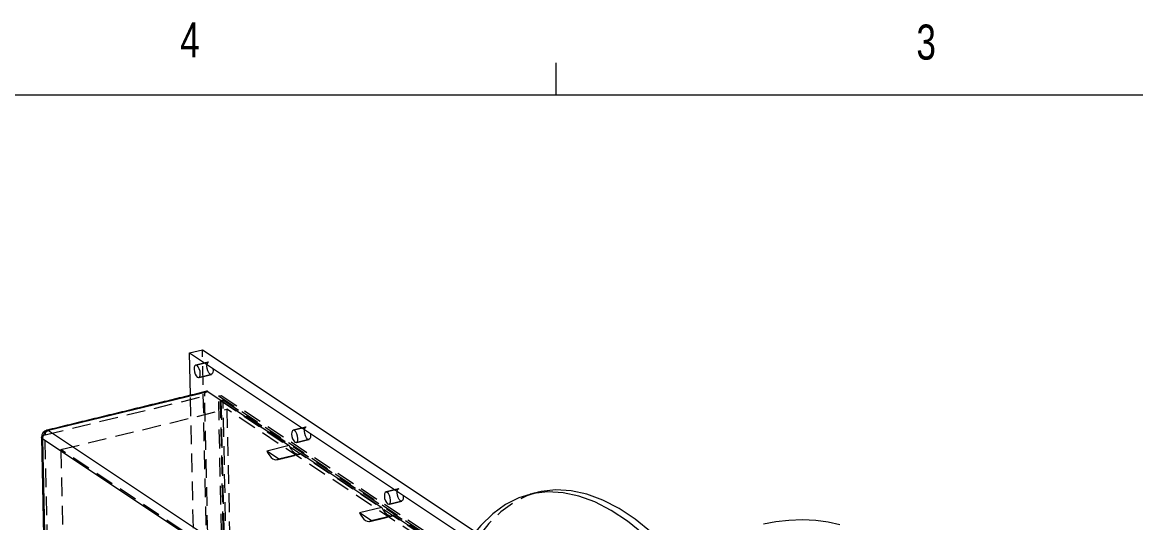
# Model space of a CAD drawing. Header units: millimetres. Extents: x 11 to 421, y 5 to 275.
# Drawn here: x 229.7 to 305.3, y 241.2 to 275.2 of the extents above; entities that cross this region are included whole.
import ezdxf

# ---------------------------------------------------------------- set-up
doc = ezdxf.new("R2010")
doc.units = ezdxf.units.MM
doc.linetypes.add('HIDDEN', pattern=[1.905, 1.27, -0.635])
doc.styles.add('SLDTEXTSTYLE0', font='TXT', dxfattribs={"width": 0.75})

msp = doc.modelspace()

# ---------------------------------------------------------------- linework, layer by layer
at = {"color": 7, "linetype": 'Continuous', "lineweight": 0}
for p, q in [((265.932, 270.309), (265.932, 272.463)), ((15.907, 270.309), (415.957, 270.309))]:
    msp.add_line(p, q, dxfattribs=at)
at = {"color": 7, "linetype": 'Continuous', "lineweight": 15}
for p, q in [((241.024, 252.771), (241.891, 252.982)), ((241.086, 249.901), (241.024, 252.771)), ((241.024, 252.771), (260.379, 239.886)), ((241.891, 252.982), (261.246, 240.097)), ((242.292, 250.143), (231.452, 247.504)), ((242.292, 250.143), (247.794, 246.479)), ((231.452, 247.504), (248.789, 235.963)), ((248.365, 235.398), (231.029, 246.939)), ((231.029, 246.939), (232.046, 199.578)), ((247.794, 246.479), (246.277, 246.11)), ((247.063, 245.587), (246.277, 246.11)), ((247.063, 245.587), (248.581, 245.956)), ((248.581, 245.956), (254.091, 242.288)), ((254.091, 242.288), (252.573, 241.918)), ((253.359, 241.395), (252.573, 241.918)), ((253.359, 241.395), (254.877, 241.764)), ((254.877, 241.764), (259.628, 238.601))]:
    msp.add_line(p, q, dxfattribs=at)
at = {"color": 7, "linetype": 'HIDDEN', "lineweight": 0}
for p, q in [((243.006, 201.081), (241.891, 252.982)), ((231.213, 247.21), (242.053, 249.848)), ((242.139, 200.87), (241.086, 249.901)), ((242.295, 238.586), (242.053, 249.848)), ((242.995, 249.852), (243.169, 249.894)), ((242.995, 249.852), (259.915, 238.588)), ((244.013, 202.491), (242.995, 249.852)), ((243.125, 249.539), (243.298, 249.581)), ((243.169, 249.894), (260.088, 238.63)), ((244.186, 202.533), (243.169, 249.894)), ((243.298, 249.581), (259.969, 238.483)), ((244.129, 210.9), (243.298, 249.581)), ((232.284, 246.212), (243.557, 248.956)), ((243.125, 249.539), (259.795, 238.441)), ((244.132, 202.638), (243.125, 249.539)), ((259.73, 238.189), (243.557, 248.956)), ((243.557, 248.956), (244.545, 202.975)), ((232.231, 199.85), (231.213, 247.21)), ((248.457, 235.445), (232.284, 246.212)), ((232.284, 246.212), (233.272, 200.231))]:
    msp.add_line(p, q, dxfattribs=at)
at = {"color": 7, "linetype": 'Continuous', "lineweight": 15, "flags": 128}
for points in [[(241.753, 251.379), (241.734, 251.539), (241.685, 251.697), (241.615, 251.827), (241.533, 251.911), (241.453, 251.935), (241.386, 251.896), (241.343, 251.8), (241.33, 251.661), (241.35, 251.501), (241.398, 251.343), (241.469, 251.213), (241.55, 251.129), (241.63, 251.105), (241.697, 251.144), (241.74, 251.24), (241.753, 251.379)], [(248.38, 246.968), (248.36, 247.128), (248.312, 247.285), (248.241, 247.416), (248.16, 247.499), (248.08, 247.524), (248.013, 247.484), (247.97, 247.388), (247.957, 247.249), (247.976, 247.089), (248.025, 246.932), (248.095, 246.801), (248.177, 246.718), (248.257, 246.694), (248.324, 246.733), (248.367, 246.829), (248.38, 246.968)], [(254.676, 242.776), (254.657, 242.936), (254.608, 243.094), (254.538, 243.224), (254.456, 243.308), (254.376, 243.332), (254.309, 243.293), (254.266, 243.197), (254.253, 243.058), (254.272, 242.897), (254.321, 242.74), (254.391, 242.61), (254.473, 242.526), (254.553, 242.502), (254.62, 242.541), (254.663, 242.637), (254.676, 242.776)], [(277.374, 233.459), (277.165, 233.812), (276.16, 235.404), (275.121, 236.874), (274.054, 238.212), (272.967, 239.409), (271.866, 240.458), (270.758, 241.352), (269.65, 242.086), (268.549, 242.655), (267.463, 243.055), (266.397, 243.283), (265.359, 243.339), (264.356, 243.222), (263.393, 242.933), (262.477, 242.473), (261.613, 241.846), (260.807, 241.055), (260.449, 240.628)], [(277.916, 233.59), (277.707, 233.943), (276.702, 235.536), (275.663, 237.006), (274.596, 238.344), (273.509, 239.541), (272.408, 240.59), (271.3, 241.484), (270.192, 242.218), (269.091, 242.787), (268.005, 243.186), (266.939, 243.415), (265.901, 243.471), (264.898, 243.354), (264.703, 243.31)], [(285.187, 241.105), (284.409, 241.28), (283.551, 241.391), (282.647, 241.433), (281.73, 241.405), (280.836, 241.307), (280, 241.144)]]:
    msp.add_lwpolyline(points, dxfattribs=at)
at = {"color": 7, "linetype": 'HIDDEN', "lineweight": 0, "flags": 128}
for points in [[(242.62, 251.59), (242.607, 251.451), (242.564, 251.355), (242.498, 251.316), (242.417, 251.34), (242.336, 251.424), (242.265, 251.554), (242.217, 251.712), (242.197, 251.872), (242.21, 252.011), (242.253, 252.107), (242.32, 252.146), (242.4, 252.122), (242.482, 252.038), (242.552, 251.908), (242.601, 251.751), (242.62, 251.59)], [(242.053, 249.848), (242.056, 249.935), (242.068, 250.012), (242.089, 250.076), (242.119, 250.125), (242.155, 250.157), (242.183, 250.169)], [(231.344, 247.53), (231.316, 247.519), (231.279, 247.487), (231.25, 247.438), (231.228, 247.373), (231.216, 247.297), (231.213, 247.21)], [(249.247, 247.179), (249.234, 247.04), (249.191, 246.944), (249.124, 246.905), (249.044, 246.929), (248.962, 247.012), (248.892, 247.143), (248.843, 247.3), (248.824, 247.46), (248.837, 247.599), (248.88, 247.696), (248.947, 247.735), (249.027, 247.71), (249.109, 247.627), (249.179, 247.496), (249.228, 247.339), (249.247, 247.179)], [(230.962, 247.034), (230.963, 247.049), (230.98, 247.087), (231.014, 247.124), (231.066, 247.157), (231.133, 247.186), (231.213, 247.21)], [(246.277, 246.11), (246.367, 245.941), (246.465, 245.795), (246.569, 245.677), (246.675, 245.59), (246.781, 245.536), (246.883, 245.517), (246.978, 245.534), (247.063, 245.587)], [(255.543, 242.987), (255.53, 242.848), (255.487, 242.752), (255.42, 242.713), (255.34, 242.737), (255.259, 242.821), (255.188, 242.951), (255.14, 243.109), (255.12, 243.269), (255.133, 243.408), (255.176, 243.504), (255.243, 243.543), (255.323, 243.519), (255.405, 243.435), (255.475, 243.305), (255.524, 243.147), (255.543, 242.987)], [(264.703, 243.31), (263.935, 243.065), (263.019, 242.605), (262.155, 241.978), (261.349, 241.187), (260.607, 240.238), (259.932, 239.136), (259.329, 237.888), (258.802, 236.503), (258.354, 234.989), (257.988, 233.355), (257.707, 231.612), (257.511, 229.771), (257.403, 227.844), (257.383, 225.843), (257.451, 223.78), (257.607, 221.668), (257.85, 219.522), (258.177, 217.353), (258.588, 215.177), (259.08, 213.007), (259.648, 210.856), (260.291, 208.739), (261.003, 206.668), (261.781, 204.656), (262.619, 202.717), (263.512, 200.863), (264.454, 199.105), (265.44, 197.455), (266.463, 195.922), (267.517, 194.517), (268.595, 193.249), (269.69, 192.125), (270.795, 191.153), (271.904, 190.338)], [(252.573, 241.918), (252.663, 241.749), (252.762, 241.604), (252.866, 241.485), (252.972, 241.398), (253.077, 241.344), (253.179, 241.326), (253.274, 241.343), (253.359, 241.395)]]:
    msp.add_lwpolyline(points, dxfattribs=at)
at = {"color": 7, "linetype": 'Continuous', "lineweight": 15}
for centre, radius, start, end in [((242.21, 250.039), 0.132, 51.61651, 101.39464), ((231.462, 247.044), 0.5, 103.67968, 181.23063), ((231.614, 246.942), 0.585, 106.02296, 180.27686), ((231.37, 247.4), 0.132, 51.61651, 101.39464), ((231.083, 247.047), 0.121, 186.52866, 243.41343), ((248.714, 246.786), 0.969, 198.4621, 246.79904), ((255.01, 242.595), 0.969, 198.46092, 246.80088)]:
    msp.add_arc(centre, radius, start, end, dxfattribs=at)
at = {"color": 7, "linetype": 'HIDDEN', "lineweight": 0}
for centre, start, end in [((248.4, 246.156), 255.28586, 312.07326), ((254.697, 241.964), 255.28211, 312.07706)]:
    msp.add_arc(centre, 0.269, start, end, dxfattribs=at)
for points in [[(242.308, 252.144), (241.441, 251.933)], [(241.642, 251.107), (242.509, 251.318)], [(248.935, 247.733), (248.068, 247.521)], [(248.269, 246.696), (249.136, 246.907)], [(246.946, 245.525), (248.464, 245.894)], [(255.231, 243.541), (254.364, 243.33)], [(254.565, 242.504), (255.432, 242.715)], [(253.243, 241.333), (254.76, 241.702)]]:
    msp.add_open_spline(points, degree=1, dxfattribs=at)
at = {"color": 7, "linetype": 'Continuous', "lineweight": 15}
for points in [[(242.183, 250.169), (231.344, 247.53)], [(230.962, 247.034), (231.98, 199.673)], [(264.703, 243.31), (264.161, 243.178)]]:
    msp.add_open_spline(points, degree=1, dxfattribs=at)

# ---------------------------------------------------------------- texts
at = {"color": 7, "linetype": 'Continuous', "lineweight": 0, "char_height": 2.381, "attachment_point": 1, "style": 'SLDTEXTSTYLE0'}
for s, insert in [('4', (240.393, 275.226)), ('3', (290.391, 275.07))]:
    msp.add_mtext(s, dxfattribs=dict(at, insert=insert))

doc.saveas('drawing.dxf')
